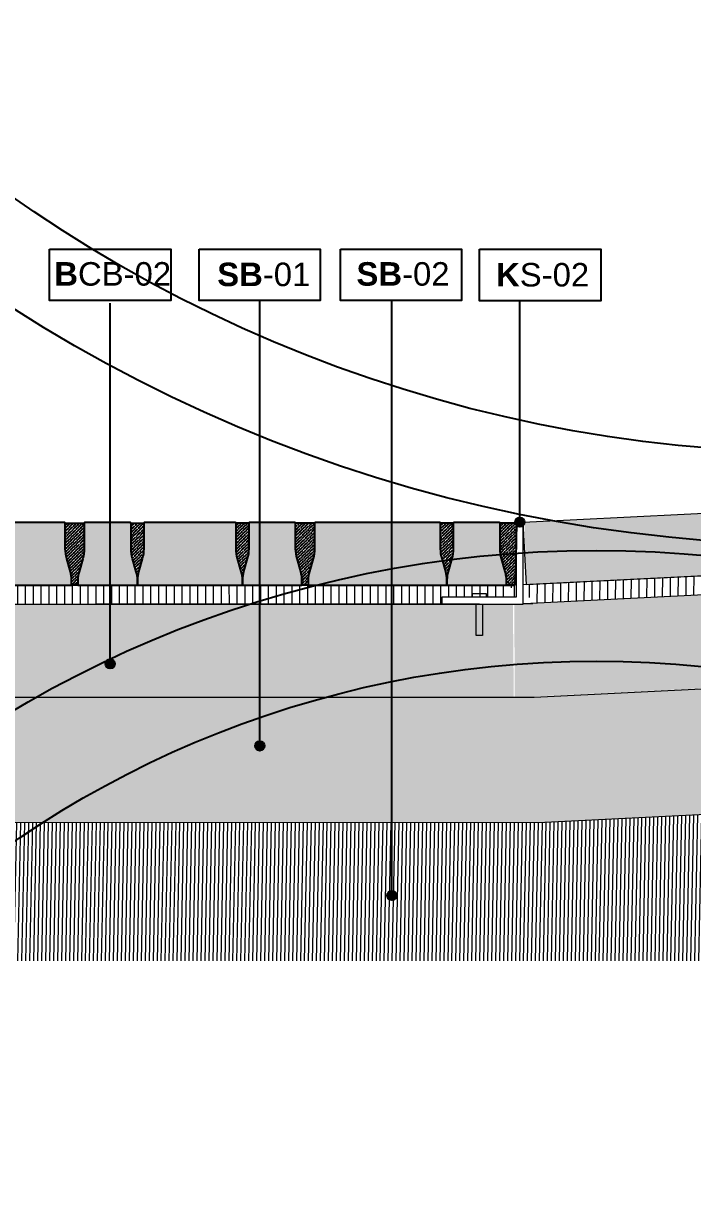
# Model space of a CAD drawing. Header units: metres. Extents: x -325 to 301, y -147 to 149.
# Drawn here: x 63.356 to 64.424, y 27.814 to 29.68 of the extents above; entities that cross this region are included whole.
import ezdxf

# ---------------------------------------------------------------- set-up
doc = ezdxf.new("R2010")
doc.units = ezdxf.units.M
doc.layers.add('-aux', color=50, linetype='Continuous', plot=False)
doc.layers.add('-AUX-QAD', color=5, linetype='Continuous', plot=False)
doc.layers.add('0-TX-1_25', color=7, linetype='Continuous', true_color=0x3f4f7f)
doc.layers.add('EIT_3 TR sorra', color=7, linetype='Continuous', true_color=0xd8ceb0)
for name, color, linetype, lineweight, true_color in [('03-TR-Paviment_05_Open Joint Precast Pavements', 7, 'Continuous', 5, 0xb3b3b3), ('03-TR-Paviment_08_Natural Stone Bleachers', 7, 'Continuous', 5, 0xafad9d), ('3-TR sorra granitica', 7, 'Continuous', 0, 0xf2dac9), ('3-TR tot_u', 7, 'Continuous', 5, 0x787878)]:
    doc.layers.add(name, color=color, linetype=linetype, lineweight=lineweight, true_color=true_color)
for name, color, linetype, lineweight in [('1-CM', 7, 'Continuous', 0), ('2-metall', 5, 'Continuous', 0), ('3-TR Seleccionat', 44, 'Continuous', 0), ('3-TR Tot-u', 37, 'Continuous', 0)]:
    doc.layers.add(name, color=color, linetype=linetype, lineweight=lineweight)
for name, color, linetype in [('1-L- kodolé', 7, 'Continuous'), ('A-KEYPLAN_HATCH', 7, 'Continuous'), ('A_TEXT_2', 7, 'Continuous')]:
    doc.layers.add(name, color=color, linetype=linetype)
doc.styles.get("Standard").update_dxf_attribs({"font": 'arial.ttf'})
pattern_1 = [(44.44704254352422, (34.28865995304893, -41.44017832757498), (0.001874050511207277, 0.006619192748027979), [0.008532812500000066, -0.001706562500000014, 0, -0.001706562500000014])]
pattern_2 = [(0, (-68.51621671848689, -60.47184151619967), (0, 6.985), [5.08, -1.905]), (90, (-68.51621671848689, -60.47184151619967), (-6.985, 4.277078946022131e-16), [5.08, -1.905])]

# ---------------------------------------------------------------- blocks, each defined once
blk = doc.blocks.new('hatch keyplan 2')
at = {"layer": 'A-KEYPLAN_HATCH'}
blk.add_lwpolyline([(0, 0.005476596624248486), (0.012874798693294, 0.005476596623793739), (0.012874798693294, -2.273736754432321e-13), (0, 0)], close=True, dxfattribs=at)
blk = doc.blocks.new('hatch keyplan')
at = {"layer": 'A-KEYPLAN_HATCH'}
blk.add_blockref('hatch keyplan 2', (1.430579833341536, 0.8521467901477053), dxfattribs=at)
blk = doc.blocks.new('SB-01')
at = {"layer": 'A-KEYPLAN_HATCH'}
blk.add_blockref('hatch keyplan', (-1.430579833341536, -0.8521467901477053), dxfattribs=at)
at = {"layer": 'A_TEXT_2', "insert": (-0.0007977307988561444, 0.004032374434375541), "char_height": 0.0025, "attachment_point": 1}
blk.add_mtext_dynamic_manual_height_columns('\\pi0.00271;{\\fArial|b1|i0|c0|p34;SB}-01', width=0.01456192034901793, gutter_width=0.015, heights=[0], dxfattribs=at)
blk = doc.blocks.new('B-CB02')
at = {"layer": 'A-KEYPLAN_HATCH'}
blk.add_blockref('hatch keyplan', (-1.430579833341536, -0.8521467901477053), dxfattribs=at)
at = {"layer": 'A_TEXT_2', "insert": (-0.0007977308478888112, 0.004087061300781514), "char_height": 0.0025, "attachment_point": 1}
blk.add_mtext_dynamic_manual_height_columns('\\pi0.00129;{\\fArial|b1|i0|c0|p34;B}CB-02', width=0.01456192034901793, gutter_width=0.015, heights=[0], dxfattribs=at)
blk = doc.blocks.new('SB-02')
at = {"layer": 'A-KEYPLAN_HATCH'}
blk.add_blockref('hatch keyplan', (-1.430579833341138, -0.8521467901475916), dxfattribs=at)
at = {"layer": 'A_TEXT_2', "insert": (-0.0007977306930945227, 0.004083503112326525), "char_height": 0.0025, "attachment_point": 1}
blk.add_mtext_dynamic_manual_height_columns('\\pi0.00249;{\\fArial|b1|i0|c0|p34;SB}-02', width=0.01456192034901793, gutter_width=0.015, heights=[0], dxfattribs=at)
blk = doc.blocks.new('K06')
at = {"layer": 'A-KEYPLAN_HATCH'}
blk.add_blockref('hatch keyplan', (-1.430579833341536, -0.8521467901477054), dxfattribs=at)
at = {"layer": 'A_TEXT_2', "insert": (-0.0007977308945956718, 0.004020148496218123), "char_height": 0.0025, "attachment_point": 1}
blk.add_mtext_dynamic_manual_height_columns('\\pi0.00255;{\\fArial|b1|i0|c0|p34;K}S-02', width=0.01456192034901793, gutter_width=0.015, heights=[0], dxfattribs=at)
blk = doc.blocks.new('Metal Plate 120x120')
at = {"layer": '1-CM', "true_color": 0xffffff}
h = blk.add_hatch(dxfattribs=at)
h.set_pattern_fill('ANGLE')
h.set_pattern_definition(pattern_2)
h.paths.add_polyline_path([(0.05838021381715919, 0.0169593355744837), (0.05838021381715919, 0.01145293013823129), (0.08149912349314548, 0.01146462965919143), (0.08149634285045693, 0.0169593355744837)])
h = blk.add_hatch(dxfattribs=at)
h.set_pattern_fill('ANGLE')
h.set_pattern_definition(pattern_2)
h.paths.add_polyline_path([(0.07491226110965954, 0.0004286837822533585), (0.06491226266091132, 0.0004286834718101318), (0.06491226266091132, -0.0495409808813605), (0.07491226266091644, -0.0495409808813605)])
at = {"layer": '2-metall'}
h = blk.add_hatch(dxfattribs=at)
h.set_pattern_fill('ANGLE', color=256)
h.set_pattern_definition(pattern_2)
h.paths.add_polyline_path([(0.01099999902609738, 0.1299708245628963, 0.02118102056198311), (-9.284093493988621e-10, 0.1304370160848052), (0, 0.0004289535038140002), (0.1298245253218226, 0.0004890847334593218), (0.1298245247422329, 0.007334683842564971, 0.0080081134938878), (0.1295367632970539, 0.01148893951556573), (0.01100000133737922, 0.01142895297854807)])
at = {"layer": '1-CM'}
for points in [[(0.05838021381715919, 0.01145293013823334), (0.05838021381715919, 0.0169593355744837), (0.08149634285045693, 0.0169593355744837), (0.08149912349314548, 0.01146462965919426)], [(0.06491226266091132, 0.000459019118636661), (0.06491226266091132, -0.0495409808813605), (0.07491226266091644, -0.0495409808813605), (0.07491226110965954, 0.0004286837822533585)]]:
    blk.add_lwpolyline(points, dxfattribs=at)
at = {"layer": '2-metall'}
blk.add_lwpolyline([(0.01099999900907278, 0.1308440416347452), (0.01100000133737922, 0.01142895297854807), (0.1298245243905001, 0.01148908513951596), (0.1298245253218226, 0.0004890847334593218), (0, 0.0004289535038140002), (-9.313225746154785e-10, 0.1308440416347452)], close=True, dxfattribs=at)
blk = doc.blocks.new('POINT')
at = {"layer": '0-TX-1_25'}
h = blk.add_hatch(dxfattribs=at)
h.set_pattern_fill('ANGLE', color=256)
h.set_pattern_definition([(0, (-83.74681484067048, -12.72584030761209), (0, 6.985), [5.08, -1.905]), (90, (-83.74681484067048, -12.72584030761209), (-6.985, 4.277078946022131e-16), [5.08, -1.905])])
edge = h.paths.add_edge_path()
edge.add_arc((0, 0), 0.0075, 0, 360)
h = blk.add_hatch(color=256, dxfattribs=at)
h.dxf.hatch_style = 1
edge = h.paths.add_edge_path()
edge.add_arc((0, 0), 0.0075, 0, 360)
blk.add_circle((0, 0), 0.0075, dxfattribs=at)

msp = doc.modelspace()

# ---------------------------------------------------------------- hatches: boundary and pattern name
at = {"layer": '03-TR-Paviment_05_Open Joint Precast Pavements'}
h = msp.add_hatch(color=256, dxfattribs=at)
h.dxf.hatch_style = 1
edge = h.paths.add_edge_path()
edge.add_line((63.43314370103815, 28.78405832156936), (63.43314162829597, 28.7922541001279))
edge.add_arc((63.38472407177398, 28.79224184957802), 0.0484175580717994, 0.01449690649935381, 16.01351603288779)
edge.add_line((63.43126286622625, 28.80559851609949), (63.42531097851476, 28.82633674593714))
edge.add_arc((63.48023817005953, 28.84210088904638), 0.0571445936109841, 180.0144976407728, 196.0135167670559, ccw=False)
edge.add_line((63.42309357827789, 28.84208642966057), (63.42308317287375, 28.88321170260752))
edge.add_line((63.42308317287375, 28.88321170260752), (63.42228596776032, 28.88321150090087))
edge.add_line((63.42228596776032, 28.88321150090087), (63.42228575419458, 28.88405557668402))
edge.add_line((63.42228575419458, 28.88405557668402), (63.22271431127278, 28.88400508259437))
edge.add_line((63.22271431127278, 28.88400508259437), (63.22271452483889, 28.88316100541423))
edge.add_line((63.22271452483889, 28.88316100541423), (63.22191731925886, 28.88316080743276))
edge.add_line((63.22191731925886, 28.88316080743276), (63.22192772512926, 28.84203553215761))
edge.add_arc((63.16478313570366, 28.84202106966967), 0.05714459125573003, -15.984518374578215, 0.01450075170441778, ccw=False)
edge.add_line((63.21971829645651, 28.82628472883568), (63.21377690423357, 28.8055434856019))
edge.add_arc((63.26032244669074, 28.79221037172336), 0.04841755310143917, 164.0154767828903, 180.0144959092791)
edge.add_line((63.2119048951389, 28.79219812201744), (63.21190696881229, 28.78400234392478))
edge.add_line((63.21190696881229, 28.78400234392478), (63.43314370103815, 28.78405832156936))
h = msp.add_hatch(color=256, dxfattribs=at)
h.dxf.hatch_style = 1
edge = h.paths.add_edge_path()
edge.add_line((63.53810678282665, 28.78408487997272), (63.53810471055027, 28.79228065806575))
edge.add_arc((63.48968714882533, 28.79226840655621), 0.04841756327499123, 0.01449804057094715, 16.01351716695896)
edge.add_line((63.53622594801452, 28.8056250754342), (63.53027405983738, 28.82636330527171))
edge.add_arc((63.58520124522185, 28.84212744413453), 0.05714458651828371, 180.0144952522338, 196.0135143785157, ccw=False)
edge.add_line((63.5280566605323, 28.84211298713275), (63.52804625466247, 28.88323826007958))
edge.add_line((63.52804625466247, 28.88323826007958), (63.52724904954881, 28.88323805930422))
edge.add_line((63.52724904954881, 28.88323805930422), (63.52724883691438, 28.88408213508762))
edge.add_line((63.52724883691438, 28.88408213508762), (63.45395104435217, 28.88406358994616))
edge.add_line((63.45395104435217, 28.88406358994616), (63.45395125791849, 28.88321951183472))
edge.add_line((63.45395125791849, 28.88321951183472), (63.45315405187256, 28.88321931478442))
edge.add_line((63.45315405187256, 28.88321931478442), (63.45316445820886, 28.84209403857808))
edge.add_arc((63.3960198718634, 28.84207957821343), 0.05714458817504688, -15.984520502701116, 0.014498623581914671, ccw=False)
edge.add_line((63.45095502907019, 28.82634323618735), (63.44501363684726, 28.80560199295359))
edge.add_arc((63.49155917764771, 28.79226887930752), 0.04841755144474932, 164.0154765074618, 180.0144956338514)
edge.add_line((63.4431416277525, 28.79225662983476), (63.44314370235719, 28.78406085174235))
edge.add_line((63.44314370235719, 28.78406085174235), (63.53810678282665, 28.78408487997272))
h = msp.add_hatch(color=256, dxfattribs=at)
h.dxf.hatch_style = 1
edge = h.paths.add_edge_path()
edge.add_line((63.70559793966137, 28.78412725766173), (63.7055958655222, 28.79232303621995))
edge.add_arc((63.65717830780822, 28.79231078921617), 0.04841755926288743, 0.0144927098038582, 16.01351183619179)
edge.add_line((63.70371710438368, 28.80566745265743), (63.69776521667221, 28.82640568249507))
edge.add_arc((63.75269240679344, 28.8421698237144), 0.05714459172131849, 180.0144962131299, 196.0135153394127, ccw=False)
edge.add_line((63.6955478169011, 28.84215536575294), (63.6955374110313, 28.88328063869978))
edge.add_line((63.6955374110313, 28.88328063869978), (63.69474020591775, 28.88328043745879))
edge.add_line((63.69474020591775, 28.88328043745879), (63.69473999235201, 28.88412451324194))
edge.add_line((63.69473999235201, 28.88412451324194), (63.54891412575293, 28.88408761817677))
edge.add_line((63.54891412575293, 28.88408761817677), (63.54891434025072, 28.88324353959988))
edge.add_line((63.54891434025072, 28.88324353959988), (63.54811713467045, 28.88324334254972))
edge.add_line((63.54811713467045, 28.88324334254972), (63.54812754054107, 28.84211806634326))
edge.add_arc((63.49098295372916, 28.84210360929195), 0.05714458864066561, -15.984523824927805, 0.014495301354884305, ccw=False)
edge.add_line((63.54591811047111, 28.8263672639523), (63.53997671871394, 28.80562602025298))
edge.add_arc((63.58652226117118, 28.79229290637449), 0.04841755310148207, 164.0154767829574, 180.0144959093464)
edge.add_line((63.53810470961929, 28.79228065666851), (63.53810678282665, 28.78408487997272))
edge.add_line((63.53810678282665, 28.78408487997272), (63.70559793966137, 28.78412725766173))
h = msp.add_hatch(color=256, dxfattribs=at)
h.dxf.hatch_style = 1
edge = h.paths.add_edge_path()
edge.add_line((63.80056102199559, 28.78415127751067), (63.80055894832198, 28.79234705653465))
edge.add_arc((63.75214138802151, 28.79233480313589), 0.0484175618510017, 0.01450027663451062, 16.01351940302273)
edge.add_line((63.79868018532069, 28.80569147343732), (63.79272829807501, 28.82642970280945))
edge.add_arc((63.84765548511608, 28.84219384190554), 0.05714458817496195, 180.0144950188371, 196.0135141451203, ccw=False)
edge.add_line((63.7905108987698, 28.84217938513612), (63.79050049289974, 28.88330465901427))
edge.add_line((63.79050049289974, 28.88330465901427), (63.78970328778595, 28.88330445870461))
edge.add_line((63.78970328778595, 28.88330445870461), (63.78970307468612, 28.88414853355654))
edge.add_line((63.78970307468612, 28.88414853355654), (63.71640528258955, 28.88412998841521))
edge.add_line((63.71640528258955, 28.88412998841521), (63.71640549615564, 28.88328591123507))
edge.add_line((63.71640549615564, 28.88328591123507), (63.71560829057583, 28.88328571232227))
edge.add_line((63.71560829057583, 28.88328571232227), (63.71561869551469, 28.8421604379782))
edge.add_arc((63.65847410419907, 28.84214597691384), 0.05714459314539206, -15.984519802403497, 0.014499323879022086, ccw=False)
edge.add_line((63.71340926637636, 28.82640963419049), (63.70746787415334, 28.8056683914224))
edge.add_arc((63.75401342038909, 28.79233528039272), 0.04841755594941205, 164.0154812551369, 180.0145003815259)
edge.add_line((63.70559586599023, 28.79232302690682), (63.70559793966336, 28.78412724974549))
edge.add_line((63.70559793966336, 28.78412724974549), (63.80056102199559, 28.78415127751067))
h = msp.add_hatch(color=256, dxfattribs=at)
h.dxf.hatch_style = 1
edge = h.paths.add_edge_path()
edge.add_line((64.03179775321489, 28.78420977461745), (64.03179568093839, 28.79240555317612))
edge.add_arc((63.98337812441639, 28.79239330262619), 0.04841755807180651, 0.01449690655821002, 16.01351603294669)
edge.add_line((64.02991691886865, 28.80574996914771), (64.02396503069151, 28.82648819898523))
edge.add_arc((64.07889222104615, 28.84225233854775), 0.05714459148861587, 180.0144945518477, 196.0135136781292, ccw=False)
edge.add_line((64.02174763138609, 28.84223788224325), (64.02173722598194, 28.88336315519018))
edge.add_line((64.02173722598194, 28.88336315519018), (64.02094002040272, 28.88336295394909))
edge.add_line((64.02094002040272, 28.88336295394909), (64.02093980683662, 28.88420703112922))
edge.add_line((64.02093980683662, 28.88420703112922), (63.82136836391497, 28.88415653657389))
edge.add_line((63.82136836391497, 28.88415653657389), (63.82136857794697, 28.88331245846257))
edge.add_line((63.82136857794697, 28.88331245846257), (63.82057137283273, 28.88331226001554))
edge.add_line((63.82057137283273, 28.88331226001554), (63.820581777306, 28.84218698520571))
edge.add_arc((63.76343718953706, 28.84217252295105), 0.05714458959900513, -15.984518608053577, 0.014500518229283443, ccw=False)
edge.add_line((63.81837234863312, 28.82643618234944), (63.81243095594454, 28.80569493911555))
edge.add_arc((63.85897649720979, 28.7923618287832), 0.04841755097906049, 164.015480428673, 180.0144995550625)
edge.add_line((63.8105589477811, 28.79234957599696), (63.81056102098879, 28.78415379790419))
edge.add_line((63.81056102098879, 28.78415379790419), (64.03179775321489, 28.78420977461745))
h = msp.add_hatch(color=256, dxfattribs=at)
h.dxf.hatch_style = 1
edge = h.paths.add_edge_path()
edge.add_line((64.12676083741087, 28.7842337979593), (64.1267587651345, 28.79242957605232))
edge.add_arc((64.07834120340956, 28.79241732454279), 0.04841756327498413, 0.01449804057094928, 16.01351716696127)
edge.add_line((64.12488000259874, 28.80577399342078), (64.11892811442159, 28.82651222325829))
edge.add_arc((64.17385529980606, 28.84227636212105), 0.05714458651827584, 180.0144952521804, 196.0135143784623, ccw=False)
edge.add_line((64.11671071511653, 28.84226190511933), (64.1167003092467, 28.88338717806615))
edge.add_line((64.1167003092467, 28.88338717806615), (64.11590310413304, 28.88338697729082))
edge.add_line((64.11590310413304, 28.88338697729082), (64.1159028914986, 28.8842310530742))
edge.add_line((64.1159028914986, 28.8842310530742), (64.04260509893638, 28.88421250793274))
edge.add_line((64.04260509893638, 28.88421250793274), (64.04260531250272, 28.8833684298213))
edge.add_line((64.04260531250272, 28.8833684298213), (64.04180810645678, 28.883368232771))
edge.add_line((64.04180810645678, 28.883368232771), (64.04181851279307, 28.84224295656467))
edge.add_arc((63.98467392644758, 28.84222849619996), 0.05714458817508242, -15.984520502646205, 0.014498623638871777, ccw=False)
edge.add_line((64.03960908365441, 28.82649215417393), (64.03366769143149, 28.80575091094019))
edge.add_arc((64.08021323223194, 28.79241779729411), 0.04841755144475615, 164.0154765074641, 180.0144956338514)
edge.add_line((64.03179568233672, 28.79240554782136), (64.03179775694142, 28.78420976972893))
edge.add_line((64.03179775694142, 28.78420976972893), (64.12676083741087, 28.7842337979593))
at = {"layer": '03-TR-Paviment_08_Natural Stone Bleachers'}
h = msp.add_hatch(dxfattribs=at)
h.set_pattern_fill('DASH', color=256, scale=0.002610848357187319, angle=235.860132109811, style=0, double=1)
h.set_pattern_definition([(235.860132109811, (-81.17208049937271, -103.3796796621207), (0.002208763530715757, -0.01151308437710943), [0.008289443534069737, -0.008289443534069737])])
h.paths.add_polyline_path([(64.15556470081978, 28.88445681635122), (64.15845550055644, 28.78447651792673), (65.35692572221505, 28.84505389588853), (65.35197088439382, 28.94422954150842)])
at = {"layer": '3-TR Seleccionat'}
h = msp.add_hatch(dxfattribs=at)
h.set_pattern_fill('ANSI31', color=256, scale=0.002, angle=223.8682194563586, style=0)
h.set_pattern_definition([(268.8682194563586, (428200.4078136699, -659393.2807933203), (-0.006348761178338337, 0.0001254252782496586), [])])
h.paths.add_polyline_path([(65.84642938099817, 28.48833687109785), (64.1880687980101, 28.40575472112528), (62.84642938099817, 28.40514687246688), (62.84642938099818, 28.18514737245462), (65.84642938099817, 28.18514737245462)])
at = {"layer": '3-TR sorra granitica'}
h = msp.add_hatch(dxfattribs=at)
h.set_pattern_fill('LINE', color=256, scale=0.09999999999999998, angle=53.94048471997779, style=0)
h.set_pattern_definition([(89.58695695872595, (89.51370301291954, 236.8012240513962), (-0.01249967519441274, 9.011123227853943e-05), [])])
h.paths.add_polyline_path([(64.14317641165583, 28.76415590600422), (64.14345217611339, 28.76416956849947), (64.14247192632368, 28.78395497546459), (64.14219115894441, 28.78394099894686)])
h.paths.add_polyline_path([(64.15345832396909, 28.78450187511466), (64.15381296093076, 28.77734386811337), (64.17020643210572, 28.75529892182318), (65.84551687538321, 28.83869483504289), (65.84462431687793, 28.86868762185196)])
h = msp.add_hatch(dxfattribs=at)
h.set_pattern_fill('LINE', color=256, scale=0.09999999999999998, angle=54.36802460532453, style=0)
h.set_pattern_definition([(90.01449684407231, (88.20702922948831, 236.9459817724429), (-0.0124999995998879, -3.162720719002675e-06), [])])
h.paths.add_polyline_path([(64.13792575869432, 28.78397552912322), (64.13734828594785, 28.75474508526447), (64.13983273867848, 28.75474591895594), (64.13981257729557, 28.78397543463194)])
h.paths.add_polyline_path([(64.02364117503231, 28.7547270042388), (64.02364117589673, 28.764936862596), (64.12364023187727, 28.76493686164477), (64.13750404476646, 28.7839755502425), (62.84447304661518, 28.7840403048209), (62.84388571935735, 28.75431104652837)])
at = {"layer": '3-TR Tot-u'}
h = msp.add_hatch(dxfattribs=at)
h.set_pattern_fill('EARTH', color=256, scale=0.005, angle=-84.07414778341365)
h.set_pattern_definition([(275.9258522165863, (0.320179749377985, -50.98172125976936), (0.03485825126725671, -0.02830242601949161), [0.03175, -0.03175]), (275.9258522165863, (0.3320223763692525, -50.9804920425354), (0.03485825126725671, -0.02830242601949161), [0.03175, -0.03175]), (275.9258522165863, (0.3438650033605128, -50.97926282530145), (0.03485825126725671, -0.02830242601949161), [0.03175, -0.03175]), (5.925852216586344, (0.3482222847689229, -50.98280062855389), (0.02830242601949161, 0.03485825126725671), [0.03174999999999995, -0.03174999999999995]), (5.925852216586344, (0.3494515020028786, -50.99464325554514), (0.02830242601949161, 0.03485825126725671), [0.03174999999999995, -0.03174999999999995]), (5.925852216586344, (0.3506807192368342, -51.00648588253641), (0.02830242601949161, 0.03485825126725671), [0.03174999999999995, -0.03174999999999995])])
h.paths.add_polyline_path([(64.17088571688939, 28.60514687246689), (62.84642938099817, 28.60514687246689), (62.84642938099817, 28.40514687246688), (64.1880687980101, 28.40575472112528), (65.84642938099817, 28.48833687109785), (65.84642938099817, 28.68858469628787)])
at = {"layer": '3-TR tot_u'}
h = msp.add_hatch(dxfattribs=at)
h.set_pattern_fill('AR-CONC', color=256, scale=0.0002499999999999997, angle=92.9928143935928)
h.set_pattern_definition([(142.9928143935928, (0.320179749377985, -50.98172125976936), (0.00160133854976033, 0.04569209416202706), [0.004762499999999995, -0.05238749999999995]), (87.99281439359284, (0.320179749377985, -50.98172125976936), (-0.04723904418761809, -0.01129264178091974), [0.003809999999999996, -0.04191014604249996]), (193.4442590935928, (0.3203131939876229, -50.97791359747401), (-0.04563770368725484, 0.03439945236275431), [0.00404750219999999, -0.0445225611499999]), (139.1770143935928, (0.3074970710288412, -50.98238433585259), (0.00695793884922797, 0.0682260934048176), [0.007143749999999992, -0.07858124999999991]), (189.6283720035927, (0.3080768927056852, -50.9766988334373), (-0.06487092434638955, 0.05604051034146583), [0.006071255784999993, -0.06678390203999993]), (84.17696556359282, (0.3074970710288412, -50.98238433585259), (-0.06487092434352237, 0.05604051034498883), [0.005714991767499994, -0.06286493297999993]), (113.9928143935928, (0.3103362025745113, -50.97587722765721), (0.02355245547627941, 0.03918673552424966), [0.004762499999999994, -0.05238749999999994]), (58.99281439359278, (0.3103362025745113, -50.97587722765721), (-0.04679086962607495, 0.01302528763197387), [0.003809999999999996, -0.04190999999999995]), (164.4442593935928, (0.3122989072103621, -50.97261166636429), (-0.02323841438272714, 0.05221202305941412), [0.004047502199999996, -0.04452248439999995]), (130.4928143935928, (0.320179749377985, -50.98172125976936), (-0.02115024290892982, -0.0003325720948346777), [0, -0.04140199999999996, 0, -0.04254499999999996, 0, -0.04206874999999995]), (100.4928143935928, (0.320179749377985, -50.98172125976936), (-0.02588315998721204, 0.01537450676871891), [0, -0.02425699999999997, 0, -0.04044949999999996, 0, -0.01603374999999999]), (60.4928143935928, (0.3209190792107819, -50.99586244612865), (-0.0003395878614522781, 0.03392619092123889), [0, -0.01587499999999998, 0, -0.04952999999999995, 0, -0.06572249999999992]), (50.49281439359279, (0.3212506172523959, -51.00220378530322), (-0.008281435526141462, 0.03664990282591291), [0, -0.02063749999999995, 0, -0.03289299999999992, 0, -0.0466724999999999])])
h.paths.add_polyline_path([(65.84642938099817, 28.68858469628787), (64.13995822309107, 28.60514687246689), (64.13922463796114, 28.75368957321042), (64.13732743998348, 28.75368990682497), (65.84581892455415, 28.83874016599812)])
h.paths.add_polyline_path([(64.08180035507822, 28.60514687246689), (64.13844155410675, 28.60514687246689), (64.13695843861622, 28.75474404737735), (62.86231863055994, 28.7539141119359), (62.84642938099817, 28.7539095039593), (62.84642938099817, 28.60514687246689), (64.07047160966405, 28.60514687246689)])
at = {"layer": 'EIT_3 TR sorra'}
h = msp.add_hatch(dxfattribs=at)
h.set_pattern_fill('ANSI36', color=256, scale=0.00107500000000001, angle=-0.5529574564757708, style=0, double=1)
h.set_pattern_definition(pattern_1)
edge = h.paths.add_edge_path()
edge.add_line((63.44314370231092, 28.78405735369463), (63.43314370471717, 28.78405482352259))
edge.add_line((63.43314370471717, 28.78405482352259), (63.43314162964684, 28.79225060161488))
edge.add_arc((63.38472407690243, 28.79223835391361), 0.04841755429349971, 0.01449353667030498, 16.01351266278281)
edge.add_line((63.43126286850864, 28.8055950166554), (63.42531098126177, 28.8263332506841))
edge.add_arc((63.48023816664642, 28.84209738954694), 0.05714458651846131, 180.0144952522729, 196.0135143784905, ccw=False)
edge.add_line((63.42309358195669, 28.84208293254512), (63.4230831756676, 28.88321170307389))
edge.add_line((63.4230831756676, 28.88321170307389), (63.45315405373628, 28.88321931059394))
edge.add_line((63.45315405373628, 28.88321931059394), (63.45316445862827, 28.84209054053049))
edge.add_arc((63.39601986896952, 28.84207607969931), 0.05714459148845402, -15.984520035806725, 0.014499090503704792, ccw=False)
edge.add_line((63.45095502948983, 28.82633973720845), (63.4450136377322, 28.80559849537178))
edge.add_arc((63.49155917356262, 28.79226538242292), 0.04841754647488777, 164.0154756810191, 180.0144948072317)
edge.add_line((63.44314162863709, 28.79225313364995), (63.44314370231092, 28.78405735369463))
edge.add_line((63.44314370231092, 28.78405735369463), (63.43314370471717, 28.78405482352259))
h = msp.add_hatch(dxfattribs=at)
h.set_pattern_fill('ANSI36', color=256, scale=0.00107500000000001, angle=-0.5529574564757708, style=0, double=1)
h.set_pattern_definition(pattern_1)
edge = h.paths.add_edge_path()
edge.add_line((63.53810678697134, 28.78408138192608), (63.53810471143534, 28.79227716001825))
edge.add_arc((63.48968715656934, 28.79226490923573), 0.04841755641586741, 0.01449718229664901, 16.01351630840886)
edge.add_line((63.5362259493657, 28.80562157552418), (63.53027406305027, 28.82635980908747))
edge.add_arc((63.5852012505581, 28.84212394487011), 0.05714458770954236, 180.01449169649, 196.013510822709, ccw=False)
edge.add_line((63.5280566646764, 28.84210949141439), (63.52804625838765, 28.88323826054618))
edge.add_line((63.52804625838765, 28.88323826054618), (63.5481171360686, 28.88324333789347))
edge.add_line((63.5481171360686, 28.88324333789347), (63.54812754142614, 28.84211456829577))
edge.add_arc((63.49098295461437, 28.84210011124445), 0.0571445886405164, -15.984523824948496, 0.014495301361989732, ccw=False)
edge.add_line((63.54591811135617, 28.82636376590483), (63.53997672006409, 28.80562252453394))
edge.add_arc((63.58652225874336, 28.79228940780645), 0.04841755025414777, 164.0154723107605, 180.0144914369727)
edge.add_line((63.53810471003786, 28.79227716188054), (63.53810678557471, 28.78408138052871))
h = msp.add_hatch(dxfattribs=at)
h.set_pattern_fill('ANSI36', color=256, scale=0.00107500000000001, angle=-0.5529574564757708, style=0, double=1)
h.set_pattern_definition(pattern_1)
edge = h.paths.add_edge_path()
edge.add_line((63.70559794194305, 28.7841237610116), (63.7055958682698, 28.79231953863859))
edge.add_arc((63.65717831363614, 28.79230728951302), 0.04841755618310783, 0.01449522158475793, 16.01351434769728)
edge.add_line((63.70371710666585, 28.80566395414466), (63.69776522035053, 28.82640218724226))
edge.add_arc((63.75269241023886, 28.84216633011831), 0.05714459195448354, 180.0144978742586, 196.013517000478, ccw=False)
edge.add_line((63.69554782011377, 28.84215187050004), (63.69553741475643, 28.88328063939923))
edge.add_line((63.69553741475643, 28.88328063939923), (63.71560829290316, 28.88328571628098))
edge.add_line((63.71560829290316, 28.88328571628098), (63.7156186982605, 28.84215694738178))
edge.add_arc((63.65847410671181, 28.84214248797398), 0.05714459337803798, -15.984521463435897, 0.014497662874418893, ccw=False)
edge.add_line((63.71340926865655, 28.82640614359397), (63.70746787643327, 28.80566490175717))
edge.add_arc((63.75401340871758, 28.79233178761622), 0.04841754339415512, 164.0154731693031, 180.0144922955159)
edge.add_line((63.70559586687224, 28.79231954096654), (63.70559794101196, 28.78412376008005))
h = msp.add_hatch(dxfattribs=at)
h.set_pattern_fill('ANSI36', color=256, scale=0.00107500000000001, angle=-0.5529574564757708, style=0, double=1)
h.set_pattern_definition(pattern_1)
edge = h.paths.add_edge_path()
edge.add_line((63.81056102233434, 28.78415032034591), (63.80056102427504, 28.7841477897081))
edge.add_line((63.80056102427504, 28.7841477897081), (63.80055895013578, 28.79234356873196))
edge.add_arc((63.75214139881589, 28.79233131914152), 0.04841755286945317, 0.01449577268371779, 16.01351489879614)
edge.add_line((63.79868018853206, 28.80568798330668), (63.79272830268239, 28.82642621640442))
edge.add_arc((63.84765548617703, 28.8421903566907), 0.05714458509447097, 180.0144971468486, 196.0135162730664, ccw=False)
edge.add_line((63.79051090291178, 28.84217589779966), (63.79050049662486, 28.8833046597137))
edge.add_line((63.79050049662486, 28.8833046597137), (63.82057137376233, 28.88331226676786))
edge.add_line((63.82057137376233, 28.88331226676786), (63.82058177911769, 28.84218350578491))
edge.add_arc((63.76343718922566, 28.84216904661039), 0.05714459172131309, -15.984521696911486, 0.014497429399227713, ccw=False)
edge.add_line((63.81837234951361, 28.82643270246275), (63.81243095682441, 28.80569146155717))
edge.add_arc((63.85897649643336, 28.79235835145712), 0.04841754932281864, 164.0154801531952, 180.0144992794078)
edge.add_line((63.81055894866086, 28.79234609890424), (63.81056102233434, 28.78415032034591))
edge.add_line((63.81056102233434, 28.78415032034591), (63.80056102427504, 28.7841477897081))
h = msp.add_hatch(dxfattribs=at)
h.set_pattern_fill('ANSI36', color=256, scale=0.00107500000000001, angle=-0.5529574564757708, style=0, double=1)
h.set_pattern_definition(pattern_1)
edge = h.paths.add_edge_path()
edge.add_line((64.03179775688875, 28.78420629705975), (64.0317956832155, 28.79240207468677))
edge.add_arc((63.98337813023873, 28.79238982532877), 0.04841755452628761, 0.01449549713422631, 16.01351462324438)
edge.add_line((64.02991692161167, 28.80574648972717), (64.02396503529623, 28.82648472329045))
edge.add_arc((64.07889222376112, 28.84224886427654), 0.05714459006491057, 180.0144964465514, 196.0135155727711, ccw=False)
edge.add_line((64.02174763552524, 28.84223440608269), (64.0217372287757, 28.88336315588938))
edge.add_line((64.0217372287757, 28.88336315588938), (64.04180810645678, 28.883368232771))
edge.add_line((64.04180810645678, 28.883368232771), (64.04181851274078, 28.84223948249851))
edge.add_arc((63.9846739228488, 28.842225023324), 0.05714459172126336, -15.984521696918307, 0.014497429392008598, ccw=False)
edge.add_line((64.0396090831367, 28.82648867917636), (64.0336676904475, 28.80574743827078))
edge.add_arc((64.08021322651028, 28.79241432697871), 0.04841754624202139, 164.0154776415322, 180.0144967677471)
edge.add_line((64.03179568181804, 28.79240207654908), (64.03179775595756, 28.78420629659388))
h = msp.add_hatch(dxfattribs=at)
h.set_pattern_fill('ANSI36', color=256, scale=0.00107500000000001, angle=-0.5529574564757708, style=0, double=1)
h.set_pattern_definition([(44.44704254352422, (34.87731400763315, -41.44002940958839), (0.001874050511207277, 0.006619192748027979), [0.008532812500000066, -0.001706562500000014, 0, -0.001706562500000014])])
edge = h.paths.add_edge_path()
edge.add_line((64.12676084155555, 28.78423029991266), (64.13981257729557, 28.78397543463194))
edge.add_line((64.13981257729557, 28.78397543463194), (64.12676084015892, 28.78423029851529))
edge.add_arc((64.05889669036176, 28.78915678234861), 0.06804272974132691, 355.8479924170011, 374.1325436156884)
edge.add_line((64.12488000394991, 28.80577049351076), (64.1189281176345, 28.82650872707405))
edge.add_arc((64.17385530514234, 28.84227286285669), 0.05714458770955602, 180.01449169649, 196.0135108227051, ccw=False)
edge.add_line((64.11671071926062, 28.84225840940097), (64.11670031297187, 28.88338717853275))
edge.add_line((64.11670031297187, 28.88338717853275), (64.13677119065282, 28.88339225588005))
edge.add_line((64.13677119065282, 28.88339225588005), (64.14289955357492, 28.88327118476033))
edge.add_line((64.14289955357492, 28.88327118476033), (64.14177542881713, 28.82637037719169))
edge.add_line((64.14177542881713, 28.82637037719169), (64.14126580501163, 28.8005743026122))
edge.add_line((64.14126580501163, 28.8005743026122), (64.1398125758981, 28.78397543649423))
edge.add_line((64.1398125758981, 28.78397543649423), (64.12676084015892, 28.78423029851529))

# ---------------------------------------------------------------- linework, layer by layer
at = {"layer": '-aux'}
for points in [[(63.44314370231092, 28.78405735369463), (63.43314370471717, 28.78405482352259), (63.43314162964684, 28.79225060161488, 0.06992251114754273), (63.43126286850864, 28.8055950166554), (63.42531098126177, 28.8263332506841, -0.06992251114800961), (63.42309358195669, 28.84208293254512), (63.4230831756676, 28.88321170307389), (63.45315405373628, 28.88321931059394), (63.45316445862827, 28.84209054053049, -0.0699225111484148), (63.45095502948983, 28.82633973720845), (63.4450136377322, 28.80559849537178, 0.06992251114798485), (63.44314162863709, 28.79225313364995), (63.44314370231092, 28.78405735369463), (63.43314370471717, 28.78405482352259)], [(63.53810678557471, 28.78408138052871), (63.53810678697134, 28.78408138192608), (63.53810471143534, 28.79227716001825, 0.06992251114754273), (63.5362259493657, 28.80562157552418), (63.53027406305027, 28.82635980908747, -0.06992251114800961), (63.5280566646764, 28.84210949141439), (63.52804625838765, 28.88323826054618), (63.5481171360686, 28.88324333789347), (63.54812754142614, 28.84211456829577, -0.0699225111484148), (63.54591811135617, 28.82636376590483), (63.53997672006409, 28.80562252453394, 0.06992251114798485), (63.53810471003786, 28.79227716188054), (63.53810678557471, 28.78408138052871), (63.53810678697134, 28.78408138192608)], [(63.70559794101196, 28.78412376008005), (63.70559794194305, 28.7841237610116), (63.7055958682698, 28.79231953863859, 0.06992251114754273), (63.70371710666585, 28.80566395414466), (63.69776522035053, 28.82640218724226, -0.06992251114800961), (63.69554782011377, 28.84215187050004), (63.69553741475643, 28.88328063939923), (63.71560829290316, 28.88328571628098), (63.7156186982605, 28.84215694738178, -0.0699225111484148), (63.71340926865655, 28.82640614359397), (63.70746787643327, 28.80566490175717, 0.06992251114798485), (63.70559586687224, 28.79231954096654), (63.70559794101196, 28.78412376008005), (63.70559794194305, 28.7841237610116)], [(63.81056102233434, 28.78415032034591), (63.80056102427504, 28.7841477897081), (63.80055895013578, 28.79234356873196, 0.06992251114754273), (63.79868018853206, 28.80568798330668), (63.79272830268239, 28.82642621640442, -0.06992251114800961), (63.79051090291178, 28.84217589779966), (63.79050049662486, 28.8833046597137), (63.82057137376233, 28.88331226676786), (63.82058177911769, 28.84218350578491, -0.0699225111484148), (63.81837234951361, 28.82643270246275), (63.81243095682441, 28.80569146155717, 0.06992251114798485), (63.81055894866086, 28.79234609890424), (63.81056102233434, 28.78415032034591), (63.80056102427504, 28.7841477897081)], [(64.03179775595756, 28.78420629659388), (64.03179775688875, 28.78420629705975), (64.0317956832155, 28.79240207468677, 0.06992251114754273), (64.02991692161167, 28.80574648972717), (64.02396503529623, 28.82648472329045, -0.06992251114800961), (64.02174763552524, 28.84223440608269), (64.0217372287757, 28.88336315588938), (64.04180810645678, 28.883368232771), (64.04181851274078, 28.84223948249851, -0.0699225111484148), (64.0396090831367, 28.82648867917636), (64.0336676904475, 28.80574743827078, 0.06992251114798485), (64.03179568181804, 28.79240207654908), (64.03179775595756, 28.78420629659388), (64.03179775688875, 28.78420629705975)], [(64.12676084015892, 28.78423029851529), (64.12676084155555, 28.78423029991266), (64.13981257729557, 28.78397543463194), (64.12676084015892, 28.78423029851529, 0.07995110872889244), (64.12488000394991, 28.80577049351076), (64.1189281176345, 28.82650872707405, -0.06992251114800961), (64.11671071926062, 28.84225840940097), (64.11670031297187, 28.88338717853275), (64.13677119065282, 28.88339225588005), (64.14289955357492, 28.88327118476033), (64.14177542881713, 28.82637037719169), (64.14126580501163, 28.8005743026122), (64.1398125758981, 28.78397543649423), (64.12676084015892, 28.78423029851529), (64.12676084155555, 28.78423029991266)]]:
    msp.add_lwpolyline(points, format="xyb", dxfattribs=at)
at = {"layer": '-AUX-QAD'}
for centre, radius in [((64.63065285732773, 31.2442517638392), 2.396175422524493), ((64.63065285732773, 31.2442517638392), 2.249055570647946), ((64.63065285732773, 29.23765525903809), 2.396175422524493), ((64.63065285732773, 29.23765525903809), 2.249055570647946), ((64.2702327943879, 27.0186477602675), 1.820887697150468), ((64.2702327943879, 27.0186477602675), 1.644287805263133)]:
    msp.add_circle(centre, radius, dxfattribs=at)
at = {"layer": '0-TX-1_25'}
for points in [[(63.49467325147587, 28.65878558709141), (63.49467325147587, 29.23342913769005)], [(63.73325406605646, 28.52779747874551), (63.73325406605646, 29.23777891320955)], [(63.9437634356368, 28.28957333316754), (63.94376343563682, 29.23632898803639)], [(64.14815818046189, 28.88339383493298), (64.14806862003059, 29.23742840390747)]]:
    msp.add_lwpolyline(points, dxfattribs=at)
at = {"layer": '1-CM'}
for p, q in [((62.84642938099817, 28.75393686218994), (64.06574045950623, 28.75393686218994)), ((64.08179999771639, 28.60514687246689), (62.84642938099817, 28.60514687246689)), ((64.17088571688939, 28.60514687246689), (64.08179999771639, 28.60514687246689)), ((64.18806879801008, 28.40575472112528), (62.84642938099817, 28.40514687246688))]:
    msp.add_line(p, q, dxfattribs=at)
msp.add_lwpolyline([(64.153465701252, 28.88435194985521), (65.35197088439382, 28.94422954150842), (65.35696068369825, 28.84435410957994), (64.15845550055644, 28.78447651792673)], close=True, dxfattribs=at)
for points in [[(65.84432684952941, 28.8687030382256), (64.15345831408135, 28.78450207468927)], [(65.84581892455415, 28.83874016599812), (64.15495038910609, 28.75453920246179)], [(64.1398257093629, 28.76493686126153), (64.13981257729557, 28.78397543463194), (62.84642938099817, 28.78401435334504), (62.84642938099817, 28.79709000867558), (62.84642938099817, 28.79709000867558)], [(64.14246569936954, 28.78474654104759), (64.14218458433979, 28.78474646999863), (64.14218959600807, 28.76493686120556)], [(62.8623186441196, 28.75391407538745), (64.08346569915673, 28.75470921598766)], [(64.15346570032648, 28.7547493235142), (64.16874822910091, 28.75475319082652)], [(65.84642938099817, 28.68858469628787), (64.17088571688939, 28.60514687246689)], [(65.84642938099817, 28.48833687109785), (64.1880687980101, 28.40575472112528)]]:
    msp.add_lwpolyline(points, dxfattribs=at)
at = {"layer": '1-L- kodolé'}
for points in [[(63.43314370103815, 28.78405832156936), (63.43314162829597, 28.7922541001279, 0.06992251114875708), (63.43126286622625, 28.80559851609949), (63.42531097851476, 28.82633674593714, -0.0699225111482901), (63.42309357827789, 28.84208642966057), (63.42308317287375, 28.88321170260752), (63.42228596776032, 28.88321150090087), (63.42228575419458, 28.88405557668402), (63.22271431127278, 28.88400508259437), (63.22271452483889, 28.88316100541423), (63.22191731925886, 28.88316080743276), (63.22192772512926, 28.84203553215761, -0.0699225111482901), (63.21971829645651, 28.82628472883568), (63.21377690423357, 28.8055434856019, 0.06992251114875708), (63.2119048951389, 28.79219812201744), (63.21190696881229, 28.78400234392478)], [(63.53810678282665, 28.78408487997272), (63.53810471055027, 28.79228065806575, 0.06992251114875708), (63.53622594801452, 28.8056250754342), (63.53027405983738, 28.82636330527171, -0.0699225111482901), (63.5280566605323, 28.84211298713275), (63.52804625466247, 28.88323826007958), (63.52724904954881, 28.88323805930422), (63.52724883691438, 28.88408213508762), (63.45395104435217, 28.88406358994616), (63.45395125791849, 28.88321951183472), (63.45315405187256, 28.88321931478442), (63.45316445820886, 28.84209403857808, -0.0699225111482901), (63.45095502907019, 28.82634323618735), (63.44501363684726, 28.80560199295359, 0.06992251114875708), (63.4431416277525, 28.79225662983476), (63.44314370235719, 28.78406085174235)], [(63.70559793966137, 28.78412725766173), (63.7055958655222, 28.79232303621995, 0.06992251114875708), (63.70371710438368, 28.80566745265743), (63.69776521667221, 28.82640568249507, -0.0699225111482901), (63.6955478169011, 28.84215536575294), (63.6955374110313, 28.88328063869978), (63.69474020591775, 28.88328043745879), (63.69473999235201, 28.88412451324194), (63.54891412575293, 28.88408761817677), (63.54891434025072, 28.88324353959988), (63.54811713467045, 28.88324334254972), (63.54812754054107, 28.84211806634326, -0.0699225111482901), (63.54591811047111, 28.8263672639523), (63.53997671871394, 28.80562602025298, 0.06992251114875708), (63.53810470961929, 28.79228065666851), (63.53810678282665, 28.78408487997272)], [(63.80056102199559, 28.78415127751067), (63.80055894832198, 28.79234705653465, 0.06992251114875708), (63.79868018532069, 28.80569147343732), (63.79272829807501, 28.82642970280945, -0.0699225111482901), (63.7905108987698, 28.84217938513612), (63.79050049289974, 28.88330465901427), (63.78970328778595, 28.88330445870461), (63.78970307468612, 28.88414853355654), (63.71640528258955, 28.88412998841521), (63.71640549615564, 28.88328591123507), (63.71560829057583, 28.88328571232227), (63.71561869551469, 28.8421604379782, -0.0699225111482901), (63.71340926637636, 28.82640963419049), (63.70746787415334, 28.8056683914224, 0.06992251114875708), (63.70559586599023, 28.79232302690682), (63.70559793966336, 28.78412724974549)], [(64.03179775321489, 28.78420977461745), (64.03179568093839, 28.79240555317612, 0.06992251114875708), (64.02991691886865, 28.80574996914771), (64.02396503069151, 28.82648819898523, -0.0699225111482901), (64.02174763138609, 28.84223788224325), (64.02173722598194, 28.88336315519018), (64.02094002040272, 28.88336295394909), (64.02093980683662, 28.88420703112922), (63.82136836391497, 28.88415653657389), (63.82136857794697, 28.88331245846257), (63.82057137283273, 28.88331226001554), (63.820581777306, 28.84218698520571, -0.0699225111482901), (63.81837234863312, 28.82643618234944), (63.81243095594454, 28.80569493911555, 0.06992251114875708), (63.8105589477811, 28.79234957599696), (63.81056102098879, 28.78415379790419)], [(64.12676083741087, 28.7842337979593), (64.1267587651345, 28.79242957605232, 0.06992251114875708), (64.12488000259874, 28.80577399342078), (64.11892811442159, 28.82651222325829, -0.0699225111482901), (64.11671071511653, 28.84226190511933), (64.1167003092467, 28.88338717806615), (64.11590310413304, 28.88338697729082), (64.1159028914986, 28.8842310530742), (64.04260509893638, 28.88421250793274), (64.04260531250272, 28.8833684298213), (64.04180810645678, 28.883368232771), (64.04181851279307, 28.84224295656467, -0.0699225111482901), (64.03960908365441, 28.82649215417393), (64.03366769143149, 28.80575091094019, 0.06992251114875708), (64.03179568233672, 28.79240554782136), (64.03179775694142, 28.78420976972893)]]:
    msp.add_lwpolyline(points, format="xyb", close=True, dxfattribs=at)

# ---------------------------------------------------------------- block references
at = {"color": 244, "true_color": 0x991b1e, "xscale": 14.99999999999007, "yscale": 14.99999999999007, "zscale": 14.99999999999007}
msp.add_blockref('K06', (64.0838968808867, 29.23742840390917), dxfattribs=at)
at = {"layer": '0-TX-1_25', "xscale": 15, "yscale": 15, "zscale": 15}
for name, p in [('B-CB02', (63.39811226127617, 29.23777891320584)), ('SB-01', (63.63669307585675, 29.23777891321125)), ('SB-02', (63.86208556908201, 29.23777891320955))]:
    msp.add_blockref(name, p, dxfattribs=at)
at = {"layer": '0-TX-1_25', "rotation": 358.8682194563586}
for p in [(64.14806862003059, 28.88449165419562), (63.49467325147587, 28.65878558709141), (63.73325406605646, 28.52779747874551), (63.9437634356368, 28.28957333316754)]:
    msp.add_blockref('POINT', p, dxfattribs=at)
at = {"layer": '1-CM', "xscale": -1}
msp.add_blockref('Metal Plate 120x120', (64.15346570032068, 28.75350790822047), dxfattribs=at)

doc.saveas('drawing.dxf')
